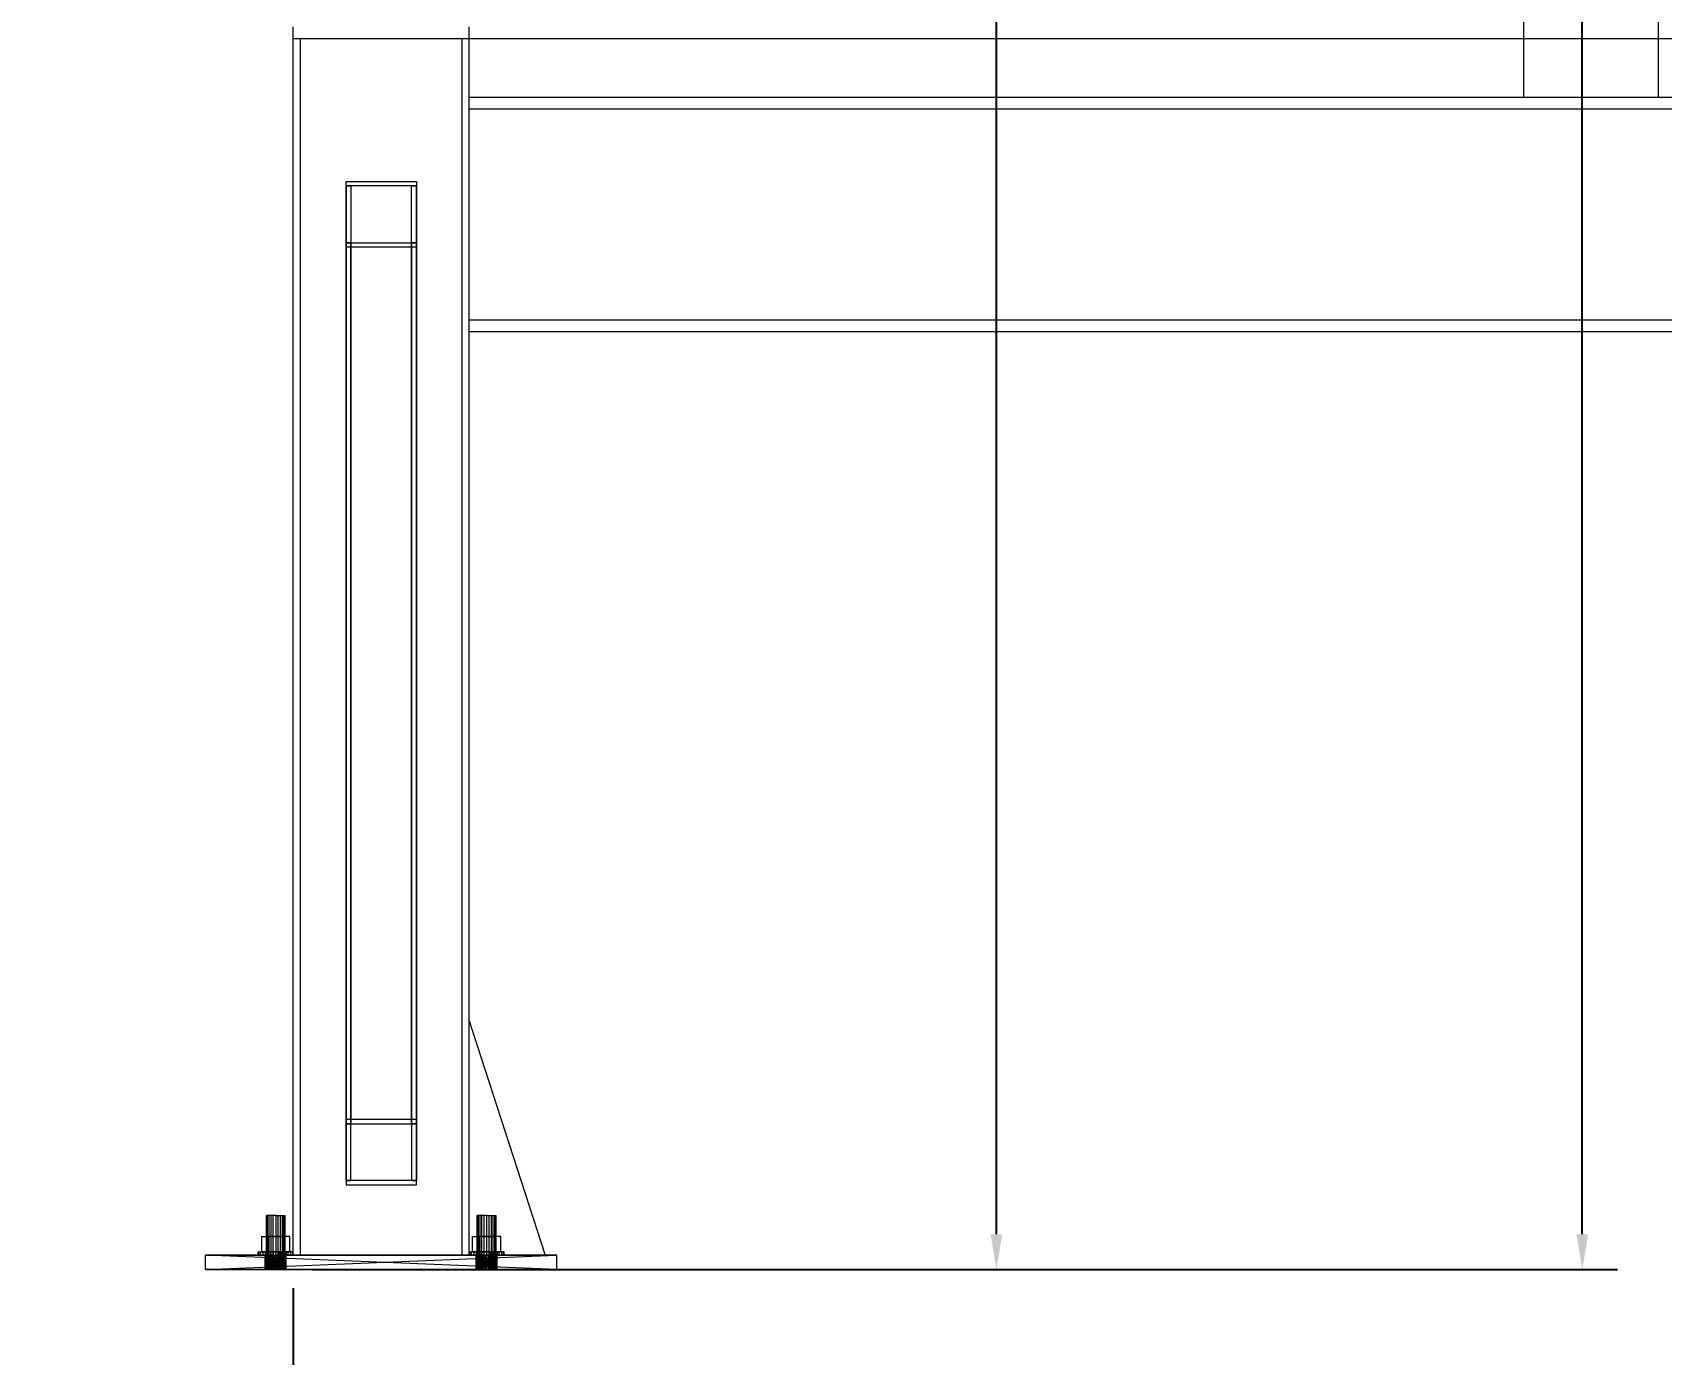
# Model space of a CAD drawing. Header units: millimetres. Extents: x -191664 to 191490, y -197311 to 10263.
# Drawn here: x 268 to 1658, y -119273 to -118145 of the extents above; entities that cross this region are included whole.
import ezdxf

# ---------------------------------------------------------------- set-up
doc = ezdxf.new("R2010")
doc.units = ezdxf.units.MM
for name, color, linetype, lineweight in [('COTAS_O', 1, 'Continuous', 0), ('COTAS_R', 1, 'Continuous', 0), ('DET_briquetadora_frontal', 7, 'Continuous', 0), ('R15_COTAS_TRANSPORTE_P', 1, 'Continuous', 0)]:
    doc.layers.add(name, color=color, linetype=linetype, lineweight=lineweight)
doc.dimstyles.new('PLANTA_20', dxfattribs={"dimtxt": 50, "dimasz": 30, "dimexe": 30, "dimexo": 16, "dimgap": 20, "dimtad": 1, "dimtih": 1, "dimtoh": 1, "dimdec": 1, "dimzin": 0, "dimdsep": 46, "dimcen": 0.09, "dimadec": 0, "dimazin": 0, "dimtfac": 1, "dimtdec": 4, "dimtofl": 0, "dimtmove": 0, "dimatfit": 3, "dimfxl": 1, "dimtolj": 1, "dimtzin": 0, "dimarcsym": 0})

# ---------------------------------------------------------------- blocks, each defined once
blk = doc.blocks.new('*D82')
at = {"layer": 'COTAS_O', "color": 0, "lineweight": -2, "transparency": 16777216}
for p, q in [((490, -119216), (490, -119730)), ((2460, -119216), (2460, -119730)), ((520, -119700), (2430, -119700))]:
    blk.add_line(p, q, dxfattribs=at)
at = {"layer": 'COTAS_O', "color": 0, "transparency": 16777216}
for points in [[(520, -119695), (520, -119705), (490, -119700)], [(2430, -119695), (2430, -119705), (2460, -119700)]]:
    blk.add_solid(points, dxfattribs=at)
at = {"layer": 'Defpoints', "color": 0, "transparency": 16777216}
for p in [(490, -119200), (2460, -119200), (2460, -119700)]:
    blk.add_point(p, dxfattribs=at)
blk = doc.blocks.new('*D83')
at = {"layer": 'COTAS_O', "color": 0, "lineweight": -2, "transparency": 16777216}
for p, q in [((506, -116900), (1120, -116900)), ((1090, -119170), (1090, -116930)), ((506, -119200), (1120, -119200))]:
    blk.add_line(p, q, dxfattribs=at)
at = {"layer": 'COTAS_O', "color": 0, "transparency": 16777216}
for points in [[(1085, -116930), (1095, -116930), (1090, -116900)], [(1085, -119170), (1095, -119170), (1090, -119200)]]:
    blk.add_solid(points, dxfattribs=at)
at = {"layer": 'Defpoints', "color": 0, "transparency": 16777216}
for p in [(490, -116900), (1090, -116900), (490, -119200)]:
    blk.add_point(p, dxfattribs=at)
blk = doc.blocks.new('*D84')
at = {"layer": 'COTAS_R', "color": 0, "lineweight": -2, "transparency": 16777216}
for p, q in [((506, -116532.75), (1620, -116532.75)), ((1590, -119170), (1590, -116562.75)), ((506, -119200), (1620, -119200))]:
    blk.add_line(p, q, dxfattribs=at)
at = {"layer": 'COTAS_R', "color": 0, "transparency": 16777216}
for points in [[(1585, -116562.75), (1595, -116562.75), (1590, -116532.75)], [(1585, -119170), (1595, -119170), (1590, -119200)]]:
    blk.add_solid(points, dxfattribs=at)
at = {"layer": 'Defpoints', "color": 0, "transparency": 16777216}
for p in [(490, -116532.75), (1590, -116532.75), (490, -119200)]:
    blk.add_point(p, dxfattribs=at)
blk = doc.blocks.new('*D131')
at = {"layer": 'Defpoints', "color": 0, "transparency": 16777216}
for p in [(1100, -183968.1), (1139.8, -184162.7), (1104.6, -184212), (1304.6, -184212), (1304.6, -184212)]:
    blk.add_point(p, dxfattribs=at)
at = {"layer": 'R15_COTAS_TRANSPORTE_P', "color": 0, "lineweight": -2, "transparency": 16777216}
blk.add_arc((1304.6, -184212), 172, 140.0034, 169.9966, dxfattribs=at)
at = {"layer": 'R15_COTAS_TRANSPORTE_P', "color": 0, "transparency": 16777216}
for points in [[(1169.3, -184097.9), (1176.3, -184105), (1194, -184080.2)], [(1140.2, -184182.6), (1130.2, -184181.7), (1132.6, -184212)]]:
    blk.add_solid(points, dxfattribs=at)
blk = doc.blocks.new('*D132')
at = {"layer": 'Defpoints', "color": 0, "transparency": 16777216}
for p in [(-500, -194490), (-500, -194490), (500, -194490), (203.3, -194656.7), (439.7, -194832)]:
    blk.add_point(p, dxfattribs=at)
at = {"layer": 'R15_COTAS_TRANSPORTE_P', "color": 0, "lineweight": -2, "transparency": 16777216}
blk.add_arc((-500, -194490), 722.8, 342.3783, 357.6217, dxfattribs=at)
at = {"layer": 'R15_COTAS_TRANSPORTE_P', "color": 0, "transparency": 16777216}
for points in [[(217.2, -194519.9), (227.1, -194520.1), (222.8, -194490)], [(193.6, -194710.4), (184.1, -194707.2), (179.2, -194737.2)]]:
    blk.add_solid(points, dxfattribs=at)
blk = doc.blocks.new('*D133')
at = {"layer": 'Defpoints', "color": 0, "transparency": 16777216}
for p in [(439.7, -194148), (217.9, -194406.1), (-500, -194490), (-500, -194490), (500, -194490)]:
    blk.add_point(p, dxfattribs=at)
at = {"layer": 'R15_COTAS_TRANSPORTE_P', "color": 0, "lineweight": -2, "transparency": 16777216}
blk.add_arc((-500, -194490), 722.8, 2.3783, 17.6217, dxfattribs=at)
at = {"layer": 'R15_COTAS_TRANSPORTE_P', "color": 0, "transparency": 16777216}
for points in [[(184.1, -194272.8), (193.6, -194269.6), (179.2, -194242.8)], [(227.1, -194459.9), (217.2, -194460.1), (222.8, -194490)]]:
    blk.add_solid(points, dxfattribs=at)

msp = doc.modelspace()

# ---------------------------------------------------------------- linework, layer by layer
at = {"layer": 'DET_briquetadora_frontal', "color": 251, "true_color": 0x53616b}
for p, q in [((1540, -118200), (1540, -117910)), ((1655, -118200), (1655, -117910)), ((490, -118150), (490, -118140)), ((490, -118150), (640, -118150)), ((640, -118150), (640, -118140)), ((640, -118150), (2310, -118150)), ((640, -118200), (2460, -118200)), ((640, -118210), (640, -118200)), ((1540, -118200), (1655, -118200)), ((640, -118210), (2460, -118210)), ((640, -118390), (640, -118210)), ((640, -118390), (2460, -118390)), ((640, -118400), (640, -118390)), ((640, -118400), (2460, -118400))]:
    msp.add_line(p, q, dxfattribs=at)
at = {"layer": 'DET_briquetadora_frontal', "color": 8, "true_color": 0x657a85}
for p, q in [((490, -118150), (496, -118150)), ((490, -119188), (490, -118150)), ((496, -119188), (496, -118150)), ((496, -118150), (634, -118150)), ((634, -118150), (640, -118150)), ((634, -119188), (634, -118150)), ((640, -119188), (640, -118150)), ((490, -119188), (496, -119188)), ((496, -119188), (634, -119188)), ((634, -119188), (640, -119188))]:
    msp.add_line(p, q, dxfattribs=at)
at = {"layer": 'DET_briquetadora_frontal', "color": 8, "true_color": 0x667b86}
for p, q in [((535, -119072.05), (535, -118272.05)), ((535, -118272.05), (595, -118272.05)), ((535, -118275.78), (535, -118272.05)), ((595, -118272.05), (595, -119072.05)), ((595, -118272.05), (595, -118275.78)), ((595, -118275.78), (535, -118275.78)), ((535, -118275.78), (535, -119075.78)), ((535, -118275.78), (539, -118275.78)), ((535, -118324.22), (535, -118275.78)), ((539, -118275.78), (539, -119075.78)), ((539, -118275.78), (539, -118324.22)), ((591, -119075.78), (591, -118275.78)), ((591, -118275.78), (595, -118275.78)), ((591, -118324.22), (591, -118275.78)), ((595, -119075.78), (595, -118275.78)), ((595, -118275.78), (595, -118324.22)), ((535, -119124.22), (535, -118324.22)), ((535, -118324.22), (595, -118324.22)), ((535, -118327.95), (535, -118324.22)), ((539, -118324.22), (535, -118324.22)), ((595, -118327.95), (535, -118327.95)), ((535, -118327.95), (535, -119127.95)), ((539, -119124.22), (539, -118324.22)), ((595, -118324.22), (591, -118324.22)), ((591, -118324.22), (591, -119124.22)), ((595, -118324.22), (595, -119124.22)), ((595, -118324.22), (595, -118327.95)), ((595, -119127.95), (595, -118327.95)), ((595, -119072.05), (535, -119072.05)), ((535, -119072.05), (535, -119075.78)), ((535, -119075.78), (595, -119075.78)), ((539, -119075.78), (535, -119075.78)), ((535, -119075.78), (535, -119124.22)), ((539, -119124.22), (539, -119075.78)), ((595, -119075.78), (591, -119075.78)), ((591, -119075.78), (591, -119124.22)), ((595, -119075.78), (595, -119072.05)), ((595, -119124.22), (595, -119075.78)), ((595, -119124.22), (535, -119124.22)), ((535, -119124.22), (535, -119127.95)), ((535, -119124.22), (539, -119124.22)), ((535, -119127.95), (595, -119127.95)), ((591, -119124.22), (595, -119124.22)), ((595, -119127.95), (595, -119124.22))]:
    msp.add_line(p, q, dxfattribs=at)
at = {"layer": 'DET_briquetadora_frontal', "color": 8, "true_color": 0x71848d}
for p, q in [((640, -119188), (640, -118988)), ((640, -118988), (705, -119188)), ((705, -119188), (640, -119188))]:
    msp.add_line(p, q, dxfattribs=at)
at = {"layer": 'DET_briquetadora_frontal', "color": 9, "true_color": 0xaeb9be}
for p, q in [((467.27, -119154), (467, -119154)), ((467, -119200), (467, -119154)), ((468.07, -119154), (467.27, -119154)), ((467.27, -119200), (467.27, -119154)), ((469.34, -119154), (468.07, -119154)), ((468.07, -119200), (468.07, -119154)), ((471, -119154), (469.34, -119154)), ((469.34, -119200), (469.34, -119154)), ((472.93, -119154), (471, -119154)), ((471, -119200), (471, -119154)), ((475, -119154), (472.93, -119154)), ((472.93, -119200), (472.93, -119154)), ((475, -119154), (477.07, -119154)), ((475, -119154), (475, -119200)), ((477.07, -119154), (479, -119154)), ((477.07, -119200), (477.07, -119154)), ((479, -119154), (480.66, -119154)), ((479, -119200), (479, -119154)), ((480.66, -119154), (481.93, -119154)), ((480.66, -119200), (480.66, -119154)), ((481.93, -119154), (482.73, -119154)), ((481.93, -119200), (481.93, -119154)), ((482.73, -119154), (483, -119154)), ((482.73, -119200), (482.73, -119154)), ((483, -119200), (483, -119154)), ((647.27, -119154), (647, -119154)), ((647, -119200), (647, -119154)), ((648.07, -119154), (647.27, -119154)), ((647.27, -119200), (647.27, -119154)), ((649.34, -119154), (648.07, -119154)), ((648.07, -119200), (648.07, -119154)), ((651, -119154), (649.34, -119154)), ((649.34, -119200), (649.34, -119154)), ((652.93, -119154), (651, -119154)), ((651, -119200), (651, -119154)), ((655, -119154), (652.93, -119154)), ((652.93, -119200), (652.93, -119154)), ((655, -119154), (657.07, -119154)), ((655, -119154), (655, -119200)), ((657.07, -119154), (659, -119154)), ((657.07, -119200), (657.07, -119154)), ((659, -119154), (660.66, -119154)), ((659, -119200), (659, -119154)), ((660.66, -119154), (661.93, -119154)), ((660.66, -119200), (660.66, -119154)), ((661.93, -119154), (662.73, -119154)), ((661.93, -119200), (661.93, -119154)), ((662.73, -119154), (663, -119154)), ((662.73, -119200), (662.73, -119154)), ((663, -119200), (663, -119154)), ((467.27, -119200), (467, -119200)), ((468.07, -119200), (467.27, -119200)), ((469.34, -119200), (468.07, -119200)), ((471, -119200), (469.34, -119200)), ((472.93, -119200), (471, -119200)), ((472.93, -119200), (475, -119200)), ((475, -119200), (477.07, -119200)), ((477.07, -119200), (479, -119200)), ((479, -119200), (480.66, -119200)), ((480.66, -119200), (481.93, -119200)), ((481.93, -119200), (482.73, -119200)), ((482.73, -119200), (483, -119200)), ((647.27, -119200), (647, -119200)), ((648.07, -119200), (647.27, -119200)), ((649.34, -119200), (648.07, -119200)), ((651, -119200), (649.34, -119200)), ((652.93, -119200), (651, -119200)), ((652.93, -119200), (655, -119200)), ((655, -119200), (657.07, -119200)), ((657.07, -119200), (659, -119200)), ((659, -119200), (660.66, -119200)), ((660.66, -119200), (661.93, -119200)), ((661.93, -119200), (662.73, -119200)), ((662.73, -119200), (663, -119200))]:
    msp.add_line(p, q, dxfattribs=at)
at = {"layer": 'DET_briquetadora_frontal', "color": 252, "true_color": 0x8ba19a}
for p, q in [((463.01, -119185), (463.01, -119172)), ((463.01, -119172), (475, -119172)), ((463.01, -119172), (468.07, -119172)), ((475, -119172), (468.07, -119172)), ((468.07, -119172), (468.07, -119185)), ((486.99, -119172), (475, -119172)), ((475, -119172), (475, -119185)), ((475, -119172), (481.93, -119172)), ((481.93, -119172), (481.93, -119185)), ((486.99, -119172), (481.93, -119172)), ((486.99, -119185), (486.99, -119172)), ((643.01, -119185), (643.01, -119172)), ((643.01, -119172), (655, -119172)), ((643.01, -119172), (648.07, -119172)), ((655, -119172), (648.07, -119172)), ((648.07, -119172), (648.07, -119185)), ((666.99, -119172), (655, -119172)), ((655, -119172), (655, -119185)), ((655, -119172), (661.93, -119172)), ((661.93, -119172), (661.93, -119185)), ((666.99, -119172), (661.93, -119172)), ((666.99, -119185), (666.99, -119172)), ((460, -119188), (460, -119185)), ((460, -119185), (460.51, -119185)), ((460, -119185), (466, -119185)), ((460.51, -119188), (460, -119188)), ((466, -119188), (460, -119188)), ((460.51, -119188), (460.51, -119185)), ((460.51, -119185), (462.01, -119185)), ((460.51, -119185), (466.31, -119185)), ((462.01, -119188), (460.51, -119188)), ((466.31, -119188), (460.51, -119188)), ((462.01, -119188), (462.01, -119185)), ((462.01, -119185), (464.39, -119185)), ((462.01, -119185), (467.21, -119185)), ((464.39, -119188), (462.01, -119188)), ((467.21, -119188), (462.01, -119188)), ((475, -119185), (463.01, -119185)), ((468.07, -119185), (463.01, -119185)), ((464.39, -119188), (464.39, -119185)), ((464.39, -119185), (467.5, -119185)), ((464.39, -119185), (468.64, -119185)), ((467.5, -119188), (464.39, -119188)), ((468.64, -119188), (464.39, -119188)), ((466.31, -119185), (466, -119185)), ((466, -119185), (466, -119188)), ((466, -119188), (466.31, -119188)), ((467.21, -119185), (466.31, -119185)), ((466.31, -119185), (466.31, -119188)), ((466.31, -119188), (467.21, -119188)), ((468.64, -119185), (467.21, -119185)), ((467.21, -119185), (467.21, -119188)), ((467.21, -119188), (468.64, -119188)), ((467.5, -119188), (467.5, -119185)), ((467.5, -119185), (471.12, -119185)), ((467.5, -119185), (470.5, -119185)), ((471.12, -119188), (467.5, -119188)), ((470.5, -119188), (467.5, -119188)), ((468.07, -119185), (475, -119185)), ((470.5, -119185), (468.64, -119185)), ((468.64, -119185), (468.64, -119188)), ((468.64, -119188), (470.5, -119188)), ((472.67, -119185), (470.5, -119185)), ((470.5, -119185), (470.5, -119188)), ((470.5, -119188), (472.67, -119188)), ((471.12, -119188), (471.12, -119185)), ((471.12, -119185), (475, -119185)), ((471.12, -119185), (472.67, -119185)), ((475, -119188), (471.12, -119188)), ((472.67, -119188), (471.12, -119188)), ((475, -119185), (472.67, -119185)), ((472.67, -119185), (472.67, -119188)), ((472.67, -119188), (475, -119188)), ((478.88, -119185), (475, -119185)), ((475, -119185), (475, -119188)), ((475, -119185), (477.33, -119185)), ((475, -119185), (486.99, -119185)), ((481.93, -119185), (475, -119185)), ((475, -119188), (478.88, -119188)), ((477.33, -119188), (475, -119188)), ((477.33, -119185), (477.33, -119188)), ((478.88, -119185), (477.33, -119185)), ((477.33, -119185), (479.5, -119185)), ((477.33, -119188), (478.88, -119188)), ((479.5, -119188), (477.33, -119188)), ((478.88, -119188), (478.88, -119185)), ((482.5, -119185), (478.88, -119185)), ((478.88, -119188), (482.5, -119188)), ((479.5, -119185), (479.5, -119188)), ((482.5, -119185), (479.5, -119185)), ((479.5, -119185), (481.36, -119185)), ((479.5, -119188), (482.5, -119188)), ((481.36, -119188), (479.5, -119188)), ((481.36, -119185), (481.36, -119188)), ((485.61, -119185), (481.36, -119185)), ((481.36, -119185), (482.79, -119185)), ((481.36, -119188), (485.61, -119188)), ((482.79, -119188), (481.36, -119188)), ((481.93, -119185), (486.99, -119185)), ((482.5, -119188), (482.5, -119185)), ((485.61, -119185), (482.5, -119185)), ((482.5, -119188), (485.61, -119188)), ((482.79, -119185), (482.79, -119188)), ((487.99, -119185), (482.79, -119185)), ((482.79, -119185), (483.69, -119185)), ((482.79, -119188), (487.99, -119188)), ((483.69, -119188), (482.79, -119188)), ((483.69, -119185), (483.69, -119188)), ((489.49, -119185), (483.69, -119185)), ((483.69, -119185), (484, -119185)), ((483.69, -119188), (489.49, -119188)), ((484, -119188), (483.69, -119188)), ((484, -119185), (484, -119188)), ((490, -119185), (484, -119185)), ((484, -119188), (490, -119188)), ((485.61, -119188), (485.61, -119185)), ((487.99, -119185), (485.61, -119185)), ((485.61, -119188), (487.99, -119188)), ((487.99, -119188), (487.99, -119185)), ((489.49, -119185), (487.99, -119185)), ((487.99, -119188), (489.49, -119188)), ((489.49, -119188), (489.49, -119185)), ((490, -119185), (489.49, -119185)), ((489.49, -119188), (490, -119188)), ((490, -119188), (490, -119185)), ((640, -119188), (640, -119185)), ((640, -119185), (640.51, -119185)), ((640, -119185), (646, -119185)), ((640.51, -119188), (640, -119188)), ((646, -119188), (640, -119188)), ((640.51, -119188), (640.51, -119185)), ((640.51, -119185), (642.01, -119185)), ((640.51, -119185), (646.31, -119185)), ((642.01, -119188), (640.51, -119188)), ((646.31, -119188), (640.51, -119188)), ((642.01, -119188), (642.01, -119185)), ((642.01, -119185), (644.39, -119185)), ((642.01, -119185), (647.21, -119185)), ((644.39, -119188), (642.01, -119188)), ((647.21, -119188), (642.01, -119188)), ((655, -119185), (643.01, -119185)), ((648.07, -119185), (643.01, -119185)), ((644.39, -119188), (644.39, -119185)), ((644.39, -119185), (647.5, -119185)), ((644.39, -119185), (648.64, -119185)), ((647.5, -119188), (644.39, -119188)), ((648.64, -119188), (644.39, -119188)), ((646.31, -119185), (646, -119185)), ((646, -119185), (646, -119188)), ((646, -119188), (646.31, -119188)), ((647.21, -119185), (646.31, -119185)), ((646.31, -119185), (646.31, -119188)), ((646.31, -119188), (647.21, -119188)), ((648.64, -119185), (647.21, -119185)), ((647.21, -119185), (647.21, -119188)), ((647.21, -119188), (648.64, -119188)), ((647.5, -119188), (647.5, -119185)), ((647.5, -119185), (651.12, -119185)), ((647.5, -119185), (650.5, -119185)), ((651.12, -119188), (647.5, -119188)), ((650.5, -119188), (647.5, -119188)), ((648.07, -119185), (655, -119185)), ((650.5, -119185), (648.64, -119185)), ((648.64, -119185), (648.64, -119188)), ((648.64, -119188), (650.5, -119188)), ((652.67, -119185), (650.5, -119185)), ((650.5, -119185), (650.5, -119188)), ((650.5, -119188), (652.67, -119188)), ((651.12, -119188), (651.12, -119185)), ((651.12, -119185), (655, -119185)), ((651.12, -119185), (652.67, -119185)), ((655, -119188), (651.12, -119188)), ((652.67, -119188), (651.12, -119188)), ((655, -119185), (652.67, -119185)), ((652.67, -119185), (652.67, -119188)), ((652.67, -119188), (655, -119188)), ((658.88, -119185), (655, -119185)), ((655, -119185), (655, -119188)), ((655, -119185), (657.33, -119185)), ((655, -119185), (666.99, -119185)), ((661.93, -119185), (655, -119185)), ((655, -119188), (658.88, -119188)), ((657.33, -119188), (655, -119188)), ((657.33, -119185), (657.33, -119188)), ((658.88, -119185), (657.33, -119185)), ((657.33, -119185), (659.5, -119185)), ((657.33, -119188), (658.88, -119188)), ((659.5, -119188), (657.33, -119188)), ((658.88, -119188), (658.88, -119185)), ((662.5, -119185), (658.88, -119185)), ((658.88, -119188), (662.5, -119188)), ((659.5, -119185), (659.5, -119188)), ((662.5, -119185), (659.5, -119185)), ((659.5, -119185), (661.36, -119185)), ((659.5, -119188), (662.5, -119188)), ((661.36, -119188), (659.5, -119188)), ((661.36, -119185), (661.36, -119188)), ((665.61, -119185), (661.36, -119185)), ((661.36, -119185), (662.79, -119185)), ((661.36, -119188), (665.61, -119188)), ((662.79, -119188), (661.36, -119188)), ((661.93, -119185), (666.99, -119185)), ((662.5, -119188), (662.5, -119185)), ((665.61, -119185), (662.5, -119185)), ((662.5, -119188), (665.61, -119188)), ((662.79, -119185), (662.79, -119188)), ((667.99, -119185), (662.79, -119185)), ((662.79, -119185), (663.69, -119185)), ((662.79, -119188), (667.99, -119188)), ((663.69, -119188), (662.79, -119188)), ((663.69, -119185), (663.69, -119188)), ((669.49, -119185), (663.69, -119185)), ((663.69, -119185), (664, -119185)), ((663.69, -119188), (669.49, -119188)), ((664, -119188), (663.69, -119188)), ((664, -119185), (664, -119188)), ((670, -119185), (664, -119185)), ((664, -119188), (670, -119188)), ((665.61, -119188), (665.61, -119185)), ((667.99, -119185), (665.61, -119185)), ((665.61, -119188), (667.99, -119188)), ((667.99, -119188), (667.99, -119185)), ((669.49, -119185), (667.99, -119185)), ((667.99, -119188), (669.49, -119188)), ((669.49, -119188), (669.49, -119185)), ((670, -119185), (669.49, -119185)), ((669.49, -119188), (670, -119188)), ((670, -119188), (670, -119185))]:
    msp.add_line(p, q, dxfattribs=at)
at = {"layer": 'DET_briquetadora_frontal', "color": 252, "true_color": 0x82929a}
for p, q in [((655, -119188), (415, -119188)), ((415, -119188), (653.24, -119188)), ((415, -119188), (475, -119188)), ((476.76, -119188), (415, -119188)), ((415, -119188), (473.24, -119188)), ((715, -119188), (415, -119188)), ((415, -119188), (651.56, -119188)), ((478.44, -119188), (415, -119188)), ((415, -119188), (471.56, -119188)), ((415, -119188), (650, -119188)), ((480, -119188), (415, -119188)), ((415, -119188), (470, -119188)), ((415, -119188), (648.64, -119188)), ((415, -119188), (468.64, -119188)), ((415, -119188), (647.52, -119188)), ((415, -119188), (467.52, -119188)), ((415, -119188), (646.69, -119188)), ((415, -119188), (466.69, -119188)), ((415, -119188), (646.17, -119188)), ((415, -119188), (466.17, -119188)), ((415, -119188), (646, -119188)), ((415, -119188), (466, -119188)), ((656.76, -119188), (415, -119188)), ((415, -119200), (415, -119188)), ((715, -119200), (415, -119188)), ((415, -119200), (715, -119188)), ((466, -119188), (466.17, -119188)), ((475, -119188), (466, -119188)), ((473.24, -119188), (466, -119188)), ((471.56, -119188), (466, -119188)), ((470, -119188), (466, -119188)), ((468.64, -119188), (466, -119188)), ((467.52, -119188), (466, -119188)), ((466, -119200), (466.17, -119188)), ((466, -119200), (466, -119188)), ((466.17, -119200), (466, -119188)), ((466.17, -119188), (466.69, -119188)), ((475, -119188), (466.17, -119188)), ((466.17, -119200), (466.69, -119188)), ((466.17, -119200), (466.17, -119188)), ((466.69, -119200), (466.17, -119188)), ((466.69, -119188), (467.52, -119188)), ((475, -119188), (466.69, -119188)), ((466.69, -119200), (467.52, -119188)), ((466.69, -119200), (466.69, -119188)), ((467.52, -119200), (466.69, -119188)), ((467.52, -119188), (468.64, -119188)), ((475, -119188), (467.52, -119188)), ((467.52, -119200), (468.64, -119188)), ((467.52, -119200), (467.52, -119188)), ((468.64, -119200), (467.52, -119188)), ((468.64, -119188), (470, -119188)), ((475, -119188), (468.64, -119188)), ((468.64, -119200), (470, -119188)), ((468.64, -119200), (468.64, -119188)), ((470, -119200), (468.64, -119188)), ((470, -119188), (471.56, -119188)), ((475, -119188), (470, -119188)), ((470, -119200), (471.56, -119188)), ((470, -119200), (470, -119188)), ((471.56, -119200), (470, -119188)), ((471.56, -119188), (473.24, -119188)), ((475, -119188), (471.56, -119188)), ((471.56, -119200), (473.24, -119188)), ((471.56, -119200), (471.56, -119188)), ((473.24, -119200), (471.56, -119188)), ((473.24, -119188), (475, -119188)), ((473.24, -119200), (475, -119188)), ((473.24, -119200), (473.24, -119188)), ((475, -119200), (473.24, -119188)), ((475, -119188), (476.76, -119188)), ((475, -119188), (478.44, -119188)), ((475, -119188), (480, -119188)), ((475, -119188), (481.36, -119188)), ((475, -119188), (482.48, -119188)), ((475, -119188), (483.31, -119188)), ((475, -119188), (483.83, -119188)), ((475, -119188), (484, -119188)), ((475, -119188), (475, -119200)), ((476.76, -119200), (475, -119188)), ((475, -119200), (476.76, -119188)), ((476.76, -119188), (478.44, -119188)), ((476.76, -119188), (484, -119188)), ((476.76, -119200), (476.76, -119188)), ((478.44, -119200), (476.76, -119188)), ((476.76, -119200), (478.44, -119188)), ((478.44, -119188), (480, -119188)), ((478.44, -119188), (484, -119188)), ((478.44, -119200), (478.44, -119188)), ((480, -119200), (478.44, -119188)), ((478.44, -119200), (480, -119188)), ((481.36, -119188), (480, -119188)), ((480, -119188), (484, -119188)), ((480, -119188), (648.64, -119188)), ((655, -119188), (480, -119188)), ((480, -119200), (480, -119188)), ((481.36, -119200), (480, -119188)), ((480, -119200), (481.36, -119188)), ((482.48, -119188), (481.36, -119188)), ((481.36, -119188), (484, -119188)), ((481.36, -119188), (648.64, -119188)), ((481.36, -119188), (646, -119188)), ((481.36, -119188), (646.17, -119188)), ((481.36, -119188), (646.69, -119188)), ((481.36, -119188), (647.52, -119188)), ((655, -119188), (481.36, -119188)), ((481.36, -119200), (481.36, -119188)), ((482.48, -119200), (481.36, -119188)), ((481.36, -119200), (482.48, -119188)), ((483.31, -119188), (482.48, -119188)), ((482.48, -119188), (484, -119188)), ((482.48, -119188), (648.64, -119188)), ((655, -119188), (482.48, -119188)), ((482.48, -119200), (482.48, -119188)), ((483.31, -119200), (482.48, -119188)), ((482.48, -119200), (483.31, -119188)), ((483.83, -119188), (483.31, -119188)), ((483.31, -119188), (484, -119188)), ((483.31, -119188), (648.64, -119188)), ((655, -119188), (483.31, -119188)), ((483.31, -119200), (483.31, -119188)), ((483.83, -119200), (483.31, -119188)), ((483.31, -119200), (483.83, -119188)), ((484, -119188), (483.83, -119188)), ((483.83, -119188), (648.64, -119188)), ((483.83, -119188), (655, -119188)), ((483.83, -119200), (483.83, -119188)), ((484, -119200), (483.83, -119188)), ((483.83, -119200), (484, -119188)), ((484, -119188), (648.64, -119188)), ((484, -119188), (650, -119188)), ((484, -119188), (651.56, -119188)), ((484, -119188), (653.24, -119188)), ((484, -119188), (655, -119188)), ((484, -119200), (484, -119188)), ((646, -119188), (646.17, -119188)), ((655, -119188), (646, -119188)), ((653.24, -119188), (646, -119188)), ((651.56, -119188), (646, -119188)), ((650, -119188), (646, -119188)), ((648.64, -119188), (646, -119188)), ((646, -119200), (646.17, -119188)), ((646, -119200), (646, -119188)), ((646.17, -119200), (646, -119188)), ((646.17, -119188), (646.69, -119188)), ((655, -119188), (646.17, -119188)), ((646.17, -119200), (646.69, -119188)), ((646.17, -119200), (646.17, -119188)), ((646.69, -119200), (646.17, -119188)), ((646.69, -119188), (647.52, -119188)), ((655, -119188), (646.69, -119188)), ((646.69, -119200), (647.52, -119188)), ((646.69, -119200), (646.69, -119188)), ((647.52, -119200), (646.69, -119188)), ((647.52, -119188), (648.64, -119188)), ((655, -119188), (647.52, -119188)), ((647.52, -119200), (648.64, -119188)), ((647.52, -119200), (647.52, -119188)), ((648.64, -119200), (647.52, -119188)), ((648.64, -119188), (650, -119188)), ((655, -119188), (648.64, -119188)), ((648.64, -119200), (650, -119188)), ((648.64, -119200), (648.64, -119188)), ((650, -119200), (648.64, -119188)), ((650, -119188), (651.56, -119188)), ((655, -119188), (650, -119188)), ((650, -119200), (651.56, -119188)), ((650, -119200), (650, -119188)), ((651.56, -119200), (650, -119188)), ((651.56, -119188), (653.24, -119188)), ((655, -119188), (651.56, -119188)), ((651.56, -119200), (653.24, -119188)), ((651.56, -119200), (651.56, -119188)), ((653.24, -119200), (651.56, -119188)), ((653.24, -119188), (655, -119188)), ((653.24, -119200), (655, -119188)), ((653.24, -119200), (653.24, -119188)), ((655, -119200), (653.24, -119188)), ((655, -119188), (656.76, -119188)), ((655, -119188), (715, -119188)), ((655, -119188), (655, -119200)), ((656.76, -119200), (655, -119188)), ((655, -119200), (656.76, -119188)), ((656.76, -119188), (715, -119188)), ((658.44, -119188), (656.76, -119188)), ((656.76, -119188), (660, -119188)), ((656.76, -119188), (661.36, -119188)), ((656.76, -119188), (662.48, -119188)), ((656.76, -119188), (663.31, -119188)), ((656.76, -119188), (663.83, -119188)), ((656.76, -119188), (664, -119188)), ((656.76, -119200), (656.76, -119188)), ((658.44, -119200), (656.76, -119188)), ((656.76, -119200), (658.44, -119188)), ((658.44, -119188), (715, -119188)), ((660, -119188), (658.44, -119188)), ((658.44, -119188), (664, -119188)), ((658.44, -119200), (658.44, -119188)), ((660, -119200), (658.44, -119188)), ((658.44, -119200), (660, -119188)), ((660, -119188), (715, -119188)), ((661.36, -119188), (660, -119188)), ((660, -119188), (664, -119188)), ((660, -119200), (660, -119188)), ((661.36, -119200), (660, -119188)), ((660, -119200), (661.36, -119188)), ((661.36, -119188), (715, -119188)), ((662.48, -119188), (661.36, -119188)), ((661.36, -119188), (664, -119188)), ((661.36, -119200), (661.36, -119188)), ((662.48, -119200), (661.36, -119188)), ((661.36, -119200), (662.48, -119188)), ((662.48, -119188), (715, -119188)), ((663.31, -119188), (662.48, -119188)), ((662.48, -119188), (664, -119188)), ((662.48, -119200), (662.48, -119188)), ((663.31, -119200), (662.48, -119188)), ((662.48, -119200), (663.31, -119188)), ((663.31, -119188), (715, -119188)), ((663.83, -119188), (663.31, -119188)), ((663.31, -119200), (663.31, -119188)), ((663.83, -119200), (663.31, -119188)), ((663.31, -119200), (663.83, -119188)), ((663.83, -119188), (715, -119188)), ((664, -119188), (663.83, -119188)), ((663.83, -119200), (663.83, -119188)), ((664, -119200), (663.83, -119188)), ((663.83, -119200), (664, -119188)), ((664, -119188), (715, -119188)), ((664, -119200), (664, -119188)), ((715, -119200), (715, -119188)), ((415, -119200), (655, -119200)), ((653.24, -119200), (415, -119200)), ((475, -119200), (415, -119200)), ((415, -119200), (476.76, -119200)), ((473.24, -119200), (415, -119200)), ((415, -119200), (715, -119200)), ((651.56, -119200), (415, -119200)), ((415, -119200), (478.44, -119200)), ((471.56, -119200), (415, -119200)), ((650, -119200), (415, -119200)), ((415, -119200), (480, -119200)), ((470, -119200), (415, -119200)), ((648.64, -119200), (415, -119200)), ((468.64, -119200), (415, -119200)), ((647.52, -119200), (415, -119200)), ((467.52, -119200), (415, -119200)), ((646.69, -119200), (415, -119200)), ((466.69, -119200), (415, -119200)), ((646.17, -119200), (415, -119200)), ((466.17, -119200), (415, -119200)), ((646, -119200), (415, -119200)), ((466, -119200), (415, -119200)), ((415, -119200), (656.76, -119200)), ((466.17, -119200), (466, -119200)), ((466, -119200), (475, -119200)), ((466, -119200), (473.24, -119200)), ((466, -119200), (471.56, -119200)), ((466, -119200), (470, -119200)), ((466, -119200), (468.64, -119200)), ((466, -119200), (467.52, -119200)), ((466.69, -119200), (466.17, -119200)), ((466.17, -119200), (475, -119200)), ((467.52, -119200), (466.69, -119200)), ((466.69, -119200), (475, -119200)), ((468.64, -119200), (467.52, -119200)), ((467.52, -119200), (475, -119200)), ((470, -119200), (468.64, -119200)), ((468.64, -119200), (475, -119200)), ((471.56, -119200), (470, -119200)), ((470, -119200), (475, -119200)), ((473.24, -119200), (471.56, -119200)), ((471.56, -119200), (475, -119200)), ((475, -119200), (473.24, -119200)), ((476.76, -119200), (475, -119200)), ((478.44, -119200), (475, -119200)), ((480, -119200), (475, -119200)), ((481.36, -119200), (475, -119200)), ((482.48, -119200), (475, -119200)), ((483.31, -119200), (475, -119200)), ((483.83, -119200), (475, -119200)), ((484, -119200), (475, -119200)), ((478.44, -119200), (476.76, -119200)), ((484, -119200), (476.76, -119200)), ((480, -119200), (478.44, -119200)), ((484, -119200), (478.44, -119200)), ((480, -119200), (481.36, -119200)), ((484, -119200), (480, -119200)), ((648.64, -119200), (480, -119200)), ((480, -119200), (655, -119200)), ((481.36, -119200), (482.48, -119200)), ((484, -119200), (481.36, -119200)), ((648.64, -119200), (481.36, -119200)), ((646, -119200), (481.36, -119200)), ((646.17, -119200), (481.36, -119200)), ((646.69, -119200), (481.36, -119200)), ((647.52, -119200), (481.36, -119200)), ((481.36, -119200), (655, -119200)), ((482.48, -119200), (483.31, -119200)), ((484, -119200), (482.48, -119200)), ((648.64, -119200), (482.48, -119200)), ((482.48, -119200), (655, -119200)), ((483.31, -119200), (483.83, -119200)), ((484, -119200), (483.31, -119200)), ((648.64, -119200), (483.31, -119200)), ((483.31, -119200), (655, -119200)), ((483.83, -119200), (484, -119200)), ((648.64, -119200), (483.83, -119200)), ((655, -119200), (483.83, -119200)), ((648.64, -119200), (484, -119200)), ((650, -119200), (484, -119200)), ((651.56, -119200), (484, -119200)), ((653.24, -119200), (484, -119200)), ((655, -119200), (484, -119200)), ((646.17, -119200), (646, -119200)), ((646, -119200), (655, -119200)), ((646, -119200), (653.24, -119200)), ((646, -119200), (651.56, -119200)), ((646, -119200), (650, -119200)), ((646, -119200), (648.64, -119200)), ((646.69, -119200), (646.17, -119200)), ((646.17, -119200), (655, -119200)), ((647.52, -119200), (646.69, -119200)), ((646.69, -119200), (655, -119200)), ((648.64, -119200), (647.52, -119200)), ((647.52, -119200), (655, -119200)), ((650, -119200), (648.64, -119200)), ((648.64, -119200), (655, -119200)), ((651.56, -119200), (650, -119200)), ((650, -119200), (655, -119200)), ((653.24, -119200), (651.56, -119200)), ((651.56, -119200), (655, -119200)), ((655, -119200), (653.24, -119200)), ((656.76, -119200), (655, -119200)), ((715, -119200), (655, -119200)), ((715, -119200), (656.76, -119200)), ((656.76, -119200), (658.44, -119200)), ((660, -119200), (656.76, -119200)), ((661.36, -119200), (656.76, -119200)), ((662.48, -119200), (656.76, -119200)), ((663.31, -119200), (656.76, -119200)), ((663.83, -119200), (656.76, -119200)), ((664, -119200), (656.76, -119200)), ((715, -119200), (658.44, -119200)), ((658.44, -119200), (660, -119200)), ((664, -119200), (658.44, -119200)), ((715, -119200), (660, -119200)), ((660, -119200), (661.36, -119200)), ((664, -119200), (660, -119200)), ((715, -119200), (661.36, -119200)), ((661.36, -119200), (662.48, -119200)), ((664, -119200), (661.36, -119200)), ((715, -119200), (662.48, -119200)), ((662.48, -119200), (663.31, -119200)), ((664, -119200), (662.48, -119200)), ((715, -119200), (663.31, -119200)), ((663.31, -119200), (663.83, -119200)), ((715, -119200), (663.83, -119200)), ((663.83, -119200), (664, -119200)), ((715, -119200), (664, -119200))]:
    msp.add_line(p, q, dxfattribs=at)

# ---------------------------------------------------------------- dimensions: what is measured, and where the dimension line sits
at = {"layer": 'COTAS_O'}
for p2, distance, picture, middle in [((490, -116900), -600, '*D83', (1090, -118050)), ((2460, -119200), -500, '*D82', (1475, -119700))]:
    dim = msp.add_aligned_dim(p1=(490, -119200), p2=p2, distance=distance, text='<> O', dimstyle='PLANTA_20', dxfattribs=at)
    dim.commit()
    dim.dimension.update_dxf_attribs({"geometry": picture, "text_midpoint": middle})
at = {"layer": 'COTAS_R'}
dim = msp.add_aligned_dim(p1=(490, -119200), p2=(490, -116532.75), distance=-1100, text='<> R', dimstyle='PLANTA_20', dxfattribs=at)
dim.commit()
dim.dimension.update_dxf_attribs({"geometry": '*D84', "text_midpoint": (1590, -117866.375)})
at = {"layer": 'R15_COTAS_TRANSPORTE_P'}
for base, line1, line2, picture, middle in [((217.89, -194406.09), ((-500, -194490), (500, -194490)), ((-500, -194490), (439.69, -194147.98)), '*D133', (191490.46, -33543.69)), ((203.29, -194656.68), ((-500, -194490), (500, -194490)), ((-500, -194490), (439.69, -194832.02)), '*D132', (-191664.11, -34001.98)), ((1139.8, -184162.66), ((1304.62, -184212), (1104.62, -184212)), ((1304.62, -184212), (1100, -183968.15)), '*D131', (-166426.35, -78863.51))]:
    dim = msp.add_angular_dim_2l(base=base, line1=line1, line2=line2, dimstyle='PLANTA_20', dxfattribs=at)
    dim.commit()
    dim.dimension.update_dxf_attribs({"geometry": picture, "text_midpoint": middle})

doc.saveas('drawing.dxf')
